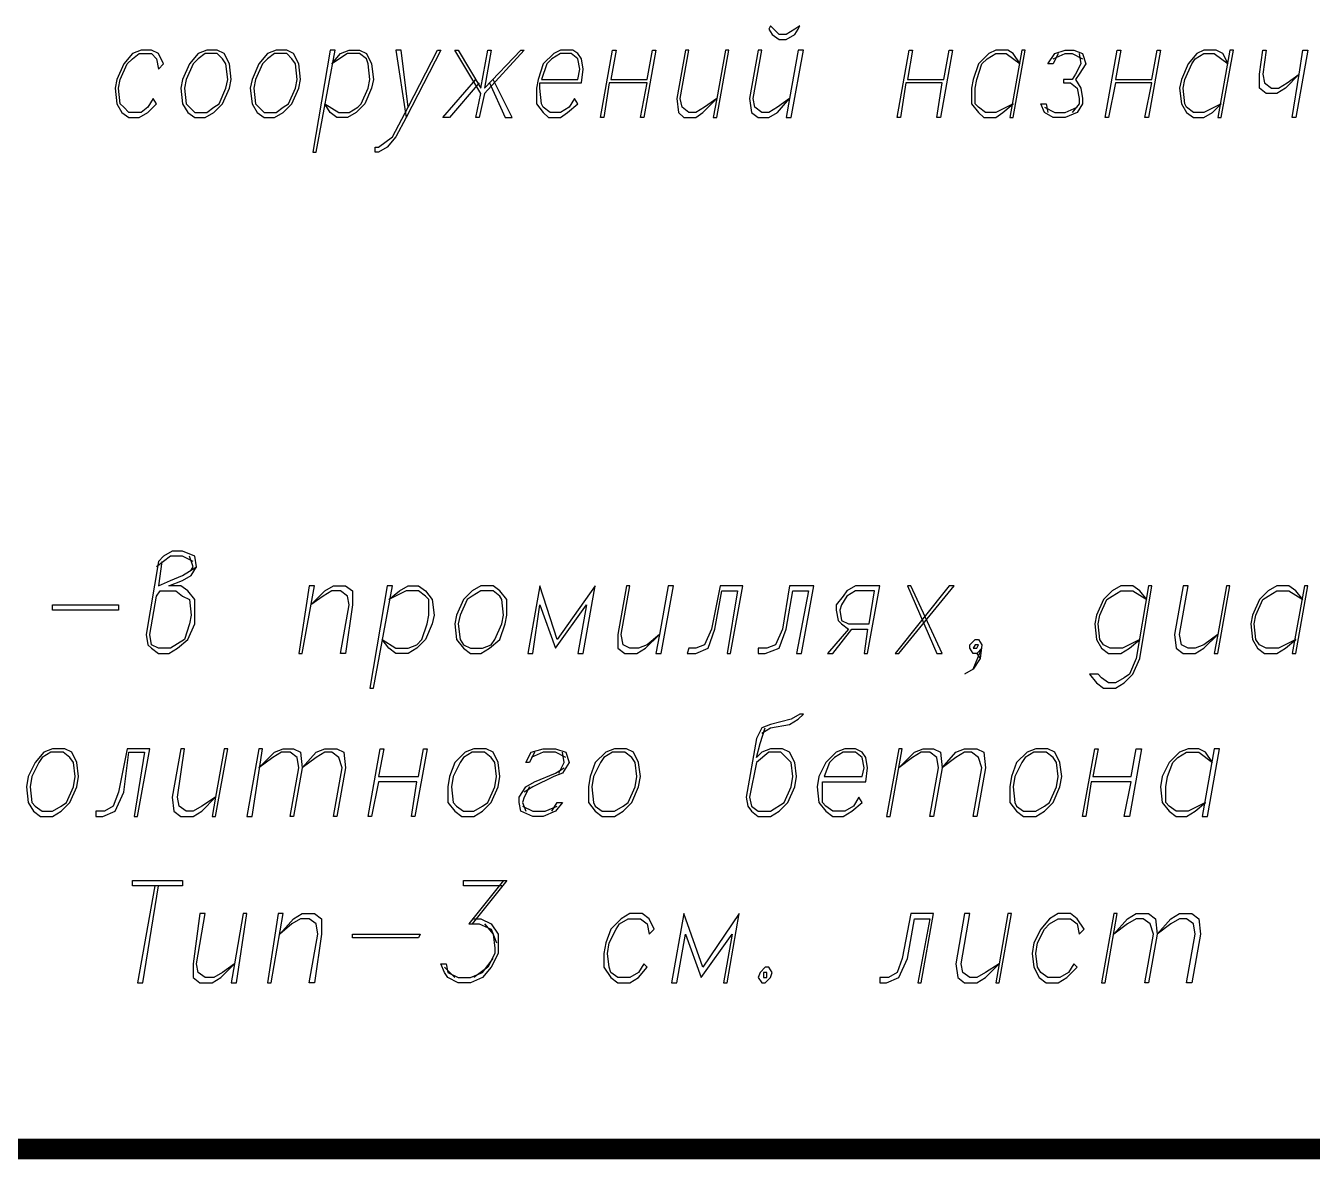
# Model space of a CAD drawing. Header units: millimetres. Extents: x 4241 to 6572, y 870 to 1291.
# Drawn here: x 5884.24 to 5915.65, y 930.4 to 958.08 of the extents above; entities that cross this region are included whole.
import ezdxf

# ---------------------------------------------------------------- set-up
doc = ezdxf.new("R2010")
doc.units = ezdxf.units.MM
doc.layers.add('00_штамп', color=7, linetype='Continuous')
doc.layers.add('PDF _0', color=7, linetype='Continuous')

msp = doc.modelspace()

# ---------------------------------------------------------------- linework, layer by layer
at = {"layer": '00_штамп', "color": 7, "linetype": 'ByBlock', "ltscale": 0.1, "const_width": 0.5}
msp.add_lwpolyline([(5818.0524, 930.6532), (6003.0524, 930.6532)], dxfattribs=at)
at = {"layer": 'PDF _0', "lineweight": 25}
for points in [[(5903.1423, 958.0791), (5903.0153, 957.9944), (5902.8036, 957.8674), (5902.6343, 957.8674), (5902.5072, 957.9944), (5902.4226, 958.0791), (5902.3802, 957.9944), (5902.4649, 957.8674), (5902.6343, 957.7404), (5902.8036, 957.7404), (5903.0153, 957.8674), (5903.0999, 957.9944)], [(5887.4361, 956.174), (5887.3514, 956.301), (5887.2244, 956.0893), (5887.055, 955.9623), (5886.7587, 955.9623), (5886.6317, 956.0893), (5886.547, 956.174), (5886.5047, 956.555), (5886.547, 956.7667), (5886.7164, 957.1477), (5886.8434, 957.2747), (5887.0127, 957.4017), (5887.3091, 957.4017), (5887.4361, 957.2747), (5887.4784, 957.0207), (5887.6054, 957.1477), (5887.4784, 957.4017), (5887.3091, 957.4864), (5887.055, 957.4864), (5886.8434, 957.4017), (5886.6317, 957.1477), (5886.4624, 956.7667), (5886.42, 956.555), (5886.4624, 956.174), (5886.5894, 955.9623), (5886.7587, 955.8353), (5887.0127, 955.8353), (5887.2244, 955.9623)], [(5888.6638, 957.4864), (5888.4521, 957.4017), (5888.2404, 957.1477), (5888.0711, 956.7667), (5888.0287, 956.555), (5888.0711, 956.174), (5888.1981, 955.9623), (5888.3674, 955.8353), (5888.6214, 955.8353), (5888.8331, 955.9623), (5889.0448, 956.174), (5889.2141, 956.555), (5889.2565, 956.7667), (5889.2141, 957.1477), (5889.0871, 957.4017), (5888.9178, 957.4864)], [(5890.3572, 957.4864), (5890.1455, 957.4017), (5889.9338, 957.1477), (5889.7645, 956.7667), (5889.7221, 956.555), (5889.7645, 956.174), (5889.8915, 955.9623), (5890.0608, 955.8353), (5890.3148, 955.8353), (5890.5265, 955.9623), (5890.7382, 956.174), (5890.9075, 956.555), (5890.9498, 956.7667), (5890.9075, 957.1477), (5890.7805, 957.4017), (5890.6112, 957.4864)], [(5891.3309, 954.9886), (5891.7965, 957.4864), (5891.6695, 957.4864), (5891.2462, 954.9886)], [(5891.5425, 956.174), (5891.8812, 955.9623), (5892.1352, 955.9623), (5892.3469, 956.0893), (5892.4316, 956.174), (5892.6009, 956.555), (5892.6432, 956.7667), (5892.6009, 957.1477), (5892.5586, 957.2747), (5892.3892, 957.4017), (5892.0929, 957.4017), (5891.7119, 957.1477), (5891.9235, 957.4017), (5892.1352, 957.4864), (5892.3892, 957.4864), (5892.5586, 957.4017), (5892.6856, 957.1477), (5892.7279, 956.7667), (5892.6856, 956.555), (5892.5162, 956.174), (5892.3046, 955.9623), (5892.0929, 955.8353), (5891.8389, 955.8353), (5891.6695, 955.9623)], [(5895.3527, 956.555), (5895.522, 957.4864), (5895.6067, 957.4864), (5895.4373, 956.555), (5896.3264, 957.4864), (5896.411, 957.4864), (5895.4373, 956.428), (5895.3103, 955.8353), (5895.2257, 955.8353), (5895.3527, 956.428), (5894.7176, 957.4864), (5894.8023, 957.4864)], [(5896.792, 956.682), (5897.8081, 956.682), (5897.8504, 957.0207), (5897.8081, 957.2747), (5897.7234, 957.4017), (5897.5964, 957.4864), (5897.3001, 957.4864), (5897.1307, 957.4017), (5896.8767, 957.1477), (5896.7497, 956.7667), (5896.7074, 956.555), (5896.7074, 956.174), (5896.8767, 955.9623), (5897.0037, 955.8353), (5897.3001, 955.8353), (5897.4694, 955.9623), (5897.7234, 956.174), (5897.6387, 956.301), (5897.5117, 956.0893), (5897.3001, 955.9623), (5897.0461, 955.9623), (5896.8767, 956.0893), (5896.8344, 956.174), (5896.792, 956.555)], [(5898.3584, 955.8353), (5898.2738, 955.8353), (5898.5701, 957.4864), (5898.6548, 957.4864), (5898.5278, 956.7667), (5899.4168, 956.7667), (5899.5438, 957.4864), (5899.6285, 957.4864), (5899.3321, 955.8353), (5899.2475, 955.8353), (5899.4168, 956.682), (5898.4854, 956.682)], [(5901.1102, 956.301), (5900.8139, 956.0893), (5900.6022, 955.9623), (5900.4328, 955.9623), (5900.2635, 956.0893), (5900.2212, 956.301), (5900.4328, 957.4864), (5900.3482, 957.4864), (5900.1365, 956.301), (5900.1788, 955.9623), (5900.3058, 955.8353), (5900.6022, 955.8353), (5900.7715, 955.9623), (5901.1102, 956.301), (5901.0255, 955.8353), (5901.1102, 955.8353), (5901.4065, 957.4864), (5901.3219, 957.4864)], [(5902.8883, 956.301), (5902.5919, 956.0893), (5902.3802, 955.9623), (5902.2109, 955.9623), (5902.0416, 956.0893), (5901.9992, 956.301), (5902.2109, 957.4864), (5902.1262, 957.4864), (5901.9146, 956.301), (5901.9569, 955.9623), (5902.1262, 955.8353), (5902.3802, 955.8353), (5902.5919, 955.9623), (5902.8883, 956.301), (5902.8036, 955.8353), (5902.9306, 955.8353), (5903.2269, 957.4864), (5903.0999, 957.4864)], [(5905.5977, 955.8353), (5905.513, 955.8353), (5905.8094, 957.4864), (5905.894, 957.4864), (5905.767, 956.7667), (5906.6561, 956.7667), (5906.7831, 957.4864), (5906.8677, 957.4864), (5906.5714, 955.8353), (5906.4867, 955.8353), (5906.6137, 956.682), (5905.7247, 956.682)], [(5908.3494, 956.174), (5907.9261, 955.9623), (5907.6721, 955.9623), (5907.5028, 956.0893), (5907.4181, 956.174), (5907.4181, 956.555), (5907.4604, 956.7667), (5907.5874, 957.1477), (5907.7144, 957.2747), (5907.9261, 957.4017), (5908.1801, 957.4017), (5908.5188, 957.1477), (5908.3494, 957.4017), (5908.2224, 957.4864), (5907.9261, 957.4864), (5907.7568, 957.4017), (5907.5028, 957.1477), (5907.3757, 956.7667), (5907.3334, 956.555), (5907.3334, 956.174), (5907.5028, 955.9623), (5907.6298, 955.8353), (5907.9261, 955.8353), (5908.0954, 955.9623)], [(5908.3494, 955.8353), (5908.6458, 957.4864), (5908.5611, 957.4864), (5908.2648, 955.8353)], [(5910.6779, 955.8353), (5910.5932, 955.8353), (5910.8895, 957.4864), (5910.9742, 957.4864), (5910.8472, 956.7667), (5911.7362, 956.7667), (5911.8632, 957.4864), (5911.9479, 957.4864), (5911.6516, 955.8353), (5911.5669, 955.8353), (5911.7362, 956.682), (5910.8472, 956.682)], [(5913.4296, 956.174), (5913.0063, 955.9623), (5912.7523, 955.9623), (5912.5829, 956.0893), (5912.5406, 956.174), (5912.4983, 956.555), (5912.5406, 956.7667), (5912.7099, 957.1477), (5912.7946, 957.2747), (5913.0063, 957.4017), (5913.2603, 957.4017), (5913.599, 957.1477), (5913.472, 957.4017), (5913.3026, 957.4864), (5913.0063, 957.4864), (5912.8369, 957.4017), (5912.6253, 957.1477), (5912.4559, 956.7667), (5912.4136, 956.555), (5912.4559, 956.174), (5912.5829, 955.9623), (5912.7523, 955.8353), (5913.0063, 955.8353), (5913.218, 955.9623)], [(5913.4296, 955.8353), (5913.726, 957.4864), (5913.6413, 957.4864), (5913.345, 955.8353)], [(5915.3347, 956.8937), (5914.996, 956.555), (5914.7843, 956.428), (5914.5303, 956.428), (5914.361, 956.555), (5914.361, 956.8937), (5914.4457, 957.4864), (5914.5303, 957.4864), (5914.4457, 956.8937), (5914.488, 956.682), (5914.6573, 956.555), (5914.8267, 956.555), (5915.0383, 956.682), (5915.3347, 956.8937), (5915.4194, 957.4864), (5915.5464, 957.4864), (5915.25, 955.8353), (5915.1654, 955.8353)], [(5888.6214, 957.4017), (5888.4521, 957.2747), (5888.3251, 957.1477), (5888.1558, 956.7667), (5888.1134, 956.555), (5888.1558, 956.174), (5888.2404, 956.0893), (5888.3674, 955.9623), (5888.6638, 955.9623), (5888.8331, 956.0893), (5888.9601, 956.174), (5889.1295, 956.555), (5889.1718, 956.7667), (5889.1295, 957.1477), (5889.0448, 957.2747), (5888.9178, 957.4017)], [(5890.3148, 957.4017), (5890.1455, 957.2747), (5890.0185, 957.1477), (5889.8491, 956.7667), (5889.8068, 956.555), (5889.8491, 956.174), (5889.9338, 956.0893), (5890.0608, 955.9623), (5890.3572, 955.9623), (5890.5265, 956.0893), (5890.6535, 956.174), (5890.8228, 956.555), (5890.8652, 956.7667), (5890.8228, 957.1477), (5890.7382, 957.2747), (5890.6112, 957.4017)], [(5897.7234, 956.7667), (5897.7657, 957.0207), (5897.7234, 957.2747), (5897.5541, 957.4017), (5897.3001, 957.4017), (5897.0884, 957.2747), (5896.9614, 957.1477), (5896.8344, 956.7667)], [(5887.7324, 944.4049), (5888.0711, 944.5319), (5888.2828, 944.6589), (5888.4098, 944.8706), (5888.3674, 945.1246), (5888.0711, 945.2516), (5887.8171, 945.2516), (5887.6054, 945.1246), (5887.4784, 944.9976), (5887.182, 943.2195), (5887.2244, 942.9655), (5887.3091, 942.8809), (5887.4784, 942.7539), (5887.7324, 942.7539), (5887.9441, 942.8809), (5888.1981, 943.0925), (5888.3674, 943.4736), (5888.3674, 943.6852), (5888.3674, 944.0662), (5888.1981, 944.2779), (5888.0287, 944.4049)], [(5887.4361, 944.1509), (5887.5207, 944.2779), (5887.9017, 944.2779), (5888.0711, 944.1509), (5888.2404, 944.0662), (5888.2828, 943.6852), (5888.2404, 943.4736), (5888.1134, 943.0925), (5887.7747, 942.8809), (5887.4784, 942.8809), (5887.3091, 942.9655), (5887.2667, 943.2195)], [(5890.9922, 942.7539), (5891.2885, 944.4049), (5891.1615, 944.4049), (5890.9075, 942.7539)], [(5892.0506, 942.7539), (5891.9235, 942.7539), (5892.1352, 943.9392), (5892.0929, 944.1509), (5891.9235, 944.2779), (5891.7119, 944.2779), (5891.5002, 944.1509), (5891.2039, 943.9392), (5891.5425, 944.2779), (5891.7542, 944.4049), (5892.0506, 944.4049), (5892.2199, 944.2779), (5892.2199, 943.9392)], [(5892.7279, 941.9072), (5893.1936, 944.4049), (5893.0666, 944.4049), (5892.6432, 941.9072)], [(5892.9396, 943.0925), (5893.2783, 942.8809), (5893.5746, 942.8809), (5893.7863, 942.9655), (5893.9133, 943.0925), (5894.0403, 943.4736), (5894.0826, 943.6852), (5894.0826, 944.0662), (5893.998, 944.1509), (5893.8286, 944.2779), (5893.5323, 944.2779), (5893.1089, 944.0662), (5893.3629, 944.2779), (5893.5746, 944.4049), (5893.8286, 944.4049), (5893.998, 944.2779), (5894.1673, 944.0662), (5894.2096, 943.6852), (5894.1673, 943.4736), (5893.998, 943.0925), (5893.7863, 942.8809), (5893.5746, 942.7539), (5893.2783, 942.7539), (5893.1089, 942.8809)], [(5895.3527, 944.4049), (5895.141, 944.2779), (5894.9293, 944.0662), (5894.76, 943.6852), (5894.7176, 943.4736), (5894.76, 943.0925), (5894.9293, 942.8809), (5895.0987, 942.7539), (5895.3527, 942.7539), (5895.5643, 942.8809), (5895.8183, 943.0925), (5895.9454, 943.4736), (5895.9877, 943.6852), (5895.9877, 944.0662), (5895.8183, 944.2779), (5895.649, 944.4049)], [(5895.3527, 944.2779), (5895.141, 944.1509), (5895.014, 944.0662), (5894.8446, 943.6852), (5894.8023, 943.4736), (5894.8446, 943.0925), (5894.9293, 942.9655), (5895.0987, 942.8809), (5895.395, 942.8809), (5895.6067, 942.9655), (5895.6913, 943.0925), (5895.8607, 943.4736), (5895.903, 943.6852), (5895.8607, 944.0662), (5895.8183, 944.1509), (5895.649, 944.2779)], [(5896.4957, 942.7539), (5896.6227, 942.7539), (5896.792, 943.9392), (5897.1731, 942.8809), (5897.9351, 943.9392), (5897.7234, 942.7539), (5897.8504, 942.7539), (5898.1468, 944.4049), (5897.2154, 943.0925), (5896.792, 944.4049)], [(5899.7132, 943.2195), (5899.4168, 942.9655), (5899.2051, 942.8809), (5898.9935, 942.8809), (5898.8241, 942.9655), (5898.7818, 943.2195), (5898.9935, 944.4049), (5898.9088, 944.4049), (5898.6971, 943.2195), (5898.6971, 942.8809), (5898.8665, 942.7539), (5899.1628, 942.7539), (5899.3745, 942.8809), (5899.7132, 943.2195), (5899.6285, 942.7539), (5899.7555, 942.7539), (5900.0518, 944.4049), (5899.9248, 944.4049)], [(5901.3642, 942.7539), (5901.4489, 942.7539), (5901.7452, 944.4049), (5901.1949, 944.4049), (5900.9832, 943.3466), (5900.8139, 942.9655), (5900.6022, 942.8809), (5900.4328, 942.8809), (5900.3905, 942.7539), (5900.6022, 942.7539), (5900.8985, 942.8809), (5901.0679, 943.3466), (5901.2372, 944.2779), (5901.6182, 944.2779)], [(5903.0576, 942.7539), (5903.1846, 942.7539), (5903.4809, 944.4049), (5902.8883, 944.4049), (5902.7189, 943.3466), (5902.5496, 942.9655), (5902.3379, 942.8809), (5902.1262, 942.8809), (5902.1262, 942.7539), (5902.2956, 942.7539), (5902.6343, 942.8809), (5902.8036, 943.3466), (5902.9729, 944.2779), (5903.3539, 944.2779)], [(5904.4123, 943.3466), (5904.7933, 943.3466), (5904.7087, 942.7539), (5904.7933, 942.7539), (5905.0897, 944.4049), (5904.497, 944.4049), (5904.2853, 944.2779), (5904.2006, 944.1509), (5904.0313, 943.9392), (5904.0313, 943.8122), (5904.0736, 943.5582), (5904.1583, 943.4736), (5904.3276, 943.3466), (5903.8196, 942.7539), (5903.9466, 942.7539)], [(5904.8357, 943.4736), (5904.9627, 944.2779), (5904.497, 944.2779), (5904.2853, 944.1509), (5904.1583, 943.9392), (5904.116, 943.8122), (5904.1583, 943.5582), (5904.3276, 943.4736)], [(5905.4707, 942.7539), (5905.5554, 942.7539), (5906.9101, 944.4049), (5906.7831, 944.4049)], [(5906.6137, 942.7539), (5905.8517, 944.4049), (5905.767, 944.4049), (5906.4867, 942.7539)], [(5910.2122, 942.2458), (5910.3815, 942.0342), (5910.5509, 941.9072), (5910.8472, 941.9072), (5911.0589, 942.0342), (5911.2706, 942.2458), (5911.4399, 942.6269), (5911.7362, 944.4049), (5911.6516, 944.4049), (5911.3552, 942.6269), (5911.1859, 942.2458), (5911.0589, 942.1612), (5910.8472, 942.0342), (5910.6779, 942.0342), (5910.5085, 942.1612), (5910.4239, 942.2458)], [(5911.4399, 943.0925), (5911.0165, 942.8809), (5910.7202, 942.8809), (5910.5509, 942.9655), (5910.4662, 943.0925), (5910.4239, 943.4736), (5910.4662, 943.6852), (5910.6355, 944.0662), (5910.7625, 944.1509), (5910.9742, 944.2779), (5911.2706, 944.2779), (5911.6092, 944.0662), (5911.4399, 944.2779), (5911.2706, 944.4049), (5910.9742, 944.4049), (5910.7625, 944.2779), (5910.5509, 944.0662), (5910.3815, 943.6852), (5910.3392, 943.4736), (5910.3815, 943.0925), (5910.5085, 942.8809), (5910.6779, 942.7539), (5910.9742, 942.7539), (5911.1859, 942.8809)], [(5913.345, 943.2195), (5913.0063, 942.9655), (5912.7946, 942.8809), (5912.6253, 942.8809), (5912.4559, 942.9655), (5912.4136, 943.2195), (5912.6253, 944.4049), (5912.4983, 944.4049), (5912.2866, 943.2195), (5912.3289, 942.8809), (5912.4983, 942.7539), (5912.7946, 942.7539), (5913.0063, 942.8809), (5913.345, 943.2195), (5913.2603, 942.7539), (5913.345, 942.7539), (5913.6413, 944.4049), (5913.5566, 944.4049)], [(5915.25, 943.0925), (5914.8267, 942.8809), (5914.5303, 942.8809), (5914.361, 942.9655), (5914.2763, 943.0925), (5914.234, 943.4736), (5914.2763, 943.6852), (5914.4457, 944.0662), (5914.5727, 944.1509), (5914.7843, 944.2779), (5915.0807, 944.2779), (5915.4194, 944.0662), (5915.25, 944.2779), (5915.0807, 944.4049), (5914.7843, 944.4049), (5914.5727, 944.2779), (5914.361, 944.0662), (5914.1917, 943.6852), (5914.1493, 943.4736), (5914.1917, 943.0925), (5914.3187, 942.8809), (5914.488, 942.7539), (5914.7843, 942.7539), (5914.996, 942.8809)], [(5915.25, 942.7539), (5915.5464, 944.4049), (5915.4617, 944.4049), (5915.1654, 942.7539)], [(5886.5047, 943.8122), (5884.896, 943.8122), (5884.896, 943.9392), (5886.5047, 943.9392)], [(5907.4181, 942.9655), (5907.3757, 942.8809), (5907.4604, 942.8809), (5907.5028, 942.9655)], [(5884.896, 940.4254), (5884.6843, 940.3408), (5884.4726, 940.0868), (5884.3033, 939.7481), (5884.2609, 939.4941), (5884.3033, 939.1131), (5884.4303, 938.9014), (5884.5996, 938.7744), (5884.896, 938.7744), (5885.1076, 938.9014), (5885.3193, 939.1131), (5885.4887, 939.4941), (5885.531, 939.7481), (5885.4887, 940.0868), (5885.3617, 940.3408), (5885.1923, 940.4254)], [(5884.8536, 940.3408), (5884.642, 940.2138), (5884.5573, 940.0868), (5884.388, 939.7481), (5884.3456, 939.4941), (5884.388, 939.1131), (5884.4726, 939.0284), (5884.642, 938.9014), (5884.896, 938.9014), (5885.1076, 939.0284), (5885.2346, 939.1131), (5885.404, 939.4941), (5885.4463, 939.7481), (5885.404, 940.0868), (5885.3193, 940.2138), (5885.15, 940.3408)], [(5886.8857, 938.7744), (5886.9704, 938.7744), (5887.2667, 940.4254), (5886.7164, 940.4254), (5886.5047, 939.3671), (5886.3777, 939.0284), (5886.166, 938.9014), (5885.9543, 938.9014), (5885.9543, 938.7744), (5886.1237, 938.7744), (5886.42, 938.9014), (5886.6317, 939.3671), (5886.7587, 940.3408), (5887.1397, 940.3408)], [(5888.8754, 939.2401), (5888.5368, 939.0284), (5888.3251, 938.9014), (5888.1558, 938.9014), (5887.9864, 939.0284), (5887.9441, 939.2401), (5888.1134, 940.4254), (5888.0287, 940.4254), (5887.8171, 939.2401), (5887.8594, 938.9014), (5888.0287, 938.7744), (5888.3251, 938.7744), (5888.5368, 938.9014), (5888.8754, 939.2401), (5888.7908, 938.7744), (5888.8754, 938.7744), (5889.1718, 940.4254), (5889.0871, 940.4254)], [(5889.7645, 938.7744), (5890.0185, 940.4254), (5889.9338, 940.4254), (5889.6375, 938.7744)], [(5890.7805, 938.7744), (5890.6958, 938.7744), (5890.9075, 939.9598), (5890.8652, 940.2138), (5890.6958, 940.3408), (5890.4842, 940.3408), (5890.2725, 940.2138), (5889.9338, 939.9598), (5890.3148, 940.3408), (5890.5265, 940.4254), (5890.7805, 940.4254), (5890.9498, 940.3408), (5890.9922, 939.9598)], [(5891.8389, 938.7744), (5891.7542, 938.7744), (5891.9659, 939.9598), (5891.8812, 940.2138), (5891.7119, 940.3408), (5891.5425, 940.3408), (5891.3309, 940.2138), (5890.9922, 939.9598), (5891.3309, 940.3408), (5891.5425, 940.4254), (5891.8389, 940.4254), (5892.0082, 940.3408), (5892.0506, 939.9598)], [(5892.6856, 938.7744), (5892.6009, 938.7744), (5892.8972, 940.4254), (5892.9819, 940.4254), (5892.8549, 939.7481), (5893.8286, 939.7481), (5893.9556, 940.4254), (5894.0403, 940.4254), (5893.7439, 938.7744), (5893.6593, 938.7744), (5893.7863, 939.6211), (5892.8549, 939.6211)], [(5895.1833, 940.4254), (5894.9717, 940.3408), (5894.7176, 940.0868), (5894.5906, 939.7481), (5894.5483, 939.4941), (5894.5483, 939.1131), (5894.7176, 938.9014), (5894.887, 938.7744), (5895.1833, 938.7744), (5895.395, 938.9014), (5895.6067, 939.1131), (5895.776, 939.4941), (5895.8183, 939.7481), (5895.776, 940.0868), (5895.649, 940.3408), (5895.4797, 940.4254)], [(5895.141, 940.3408), (5894.9293, 940.2138), (5894.8446, 940.0868), (5894.6753, 939.7481), (5894.633, 939.4941), (5894.6753, 939.1131), (5894.76, 939.0284), (5894.9293, 938.9014), (5895.1833, 938.9014), (5895.395, 939.0284), (5895.522, 939.1131), (5895.6913, 939.4941), (5895.7337, 939.7481), (5895.6913, 940.0868), (5895.6067, 940.2138), (5895.4373, 940.3408)], [(5898.6124, 940.4254), (5898.4008, 940.3408), (5898.1468, 940.0868), (5898.0198, 939.7481), (5897.9774, 939.4941), (5897.9774, 939.1131), (5898.1468, 938.9014), (5898.3161, 938.7744), (5898.6124, 938.7744), (5898.8241, 938.9014), (5899.0358, 939.1131), (5899.2051, 939.4941), (5899.2475, 939.7481), (5899.2051, 940.0868), (5899.0781, 940.3408), (5898.9088, 940.4254)], [(5898.5701, 940.3408), (5898.3584, 940.2138), (5898.2738, 940.0868), (5898.1044, 939.7481), (5898.0621, 939.4941), (5898.1044, 939.1131), (5898.1468, 939.0284), (5898.3161, 938.9014), (5898.6124, 938.9014), (5898.8241, 939.0284), (5898.9511, 939.1131), (5899.1205, 939.4941), (5899.1628, 939.7481), (5899.1205, 940.0868), (5899.0358, 940.2138), (5898.8665, 940.3408)], [(5902.0839, 940.0868), (5901.9146, 939.2401), (5901.9569, 939.0284), (5902.1262, 938.9014), (5902.4226, 938.9014), (5902.7613, 939.1131), (5902.9306, 939.4941), (5902.9729, 939.7481), (5902.9306, 940.0868), (5902.6766, 940.3408), (5902.3802, 940.3408)], [(5903.6926, 939.6211), (5904.751, 939.6211), (5904.7933, 939.9598), (5904.751, 940.2138), (5904.6663, 940.3408), (5904.497, 940.4254), (5904.243, 940.4254), (5904.0313, 940.3408), (5903.7773, 940.0868), (5903.608, 939.7481), (5903.5656, 939.4941), (5903.608, 939.1131), (5903.7773, 938.9014), (5903.9466, 938.7744), (5904.2006, 938.7744), (5904.4123, 938.9014), (5904.6663, 939.1131), (5904.5817, 939.2401), (5904.4546, 939.0284), (5904.243, 938.9014), (5903.9466, 938.9014), (5903.7773, 939.0284), (5903.6926, 939.1131), (5903.6926, 939.4941)], [(5904.6663, 939.7481), (5904.7087, 939.9598), (5904.6663, 940.2138), (5904.497, 940.3408), (5904.2006, 940.3408), (5903.989, 940.2138), (5903.862, 940.0868), (5903.735, 939.7481)], [(5905.3437, 938.7744), (5905.64, 940.4254), (5905.5554, 940.4254), (5905.259, 938.7744)], [(5906.402, 938.7744), (5906.3174, 938.7744), (5906.5291, 939.9598), (5906.4867, 940.2138), (5906.3174, 940.3408), (5906.1057, 940.3408), (5905.894, 940.2138), (5905.5554, 939.9598), (5905.9364, 940.3408), (5906.148, 940.4254), (5906.402, 940.4254), (5906.5714, 940.3408), (5906.6137, 939.9598)], [(5907.4604, 938.7744), (5907.3757, 938.7744), (5907.5874, 939.9598), (5907.5028, 940.2138), (5907.3334, 940.3408), (5907.1641, 940.3408), (5906.9524, 940.2138), (5906.6137, 939.9598), (5906.9524, 940.3408), (5907.1641, 940.4254), (5907.4604, 940.4254), (5907.6298, 940.3408), (5907.6721, 939.9598)], [(5908.8998, 940.4254), (5908.6881, 940.3408), (5908.4341, 940.0868), (5908.3071, 939.7481), (5908.2648, 939.4941), (5908.2648, 939.1131), (5908.4341, 938.9014), (5908.6035, 938.7744), (5908.8998, 938.7744), (5909.1115, 938.9014), (5909.3232, 939.1131), (5909.4925, 939.4941), (5909.5348, 939.7481), (5909.4925, 940.0868), (5909.3655, 940.3408), (5909.1961, 940.4254)], [(5908.8575, 940.3408), (5908.6458, 940.2138), (5908.5611, 940.0868), (5908.3918, 939.7481), (5908.3494, 939.4941), (5908.3918, 939.1131), (5908.4341, 939.0284), (5908.6035, 938.9014), (5908.8998, 938.9014), (5909.1115, 939.0284), (5909.2385, 939.1131), (5909.4078, 939.4941), (5909.4502, 939.7481), (5909.4078, 940.0868), (5909.3232, 940.2138), (5909.1538, 940.3408)], [(5910.1275, 938.7744), (5910.0428, 938.7744), (5910.3392, 940.4254), (5910.4239, 940.4254), (5910.2969, 939.7481), (5911.2282, 939.7481), (5911.3552, 940.4254), (5911.4822, 940.4254), (5911.1859, 938.7744), (5911.0589, 938.7744), (5911.2282, 939.6211), (5910.2545, 939.6211)], [(5913.0486, 939.1131), (5912.6253, 938.9014), (5912.3289, 938.9014), (5912.1596, 939.0284), (5912.0749, 939.1131), (5912.0749, 939.4941), (5912.1172, 939.7481), (5912.2443, 940.0868), (5912.3713, 940.2138), (5912.5829, 940.3408), (5912.8793, 940.3408), (5913.218, 940.0868), (5913.0486, 940.3408), (5912.8793, 940.4254), (5912.6253, 940.4254), (5912.4136, 940.3408), (5912.1596, 940.0868), (5911.9902, 939.7481), (5911.9479, 939.4941), (5911.9902, 939.1131), (5912.1596, 938.9014), (5912.3289, 938.7744), (5912.5829, 938.7744), (5912.7946, 938.9014)], [(5913.0909, 938.7744), (5913.3873, 940.4254), (5913.2603, 940.4254), (5912.9639, 938.7744)], [(5888.0711, 937.081), (5886.8434, 937.081), (5886.8434, 937.208), (5888.0711, 937.208)], [(5889.3411, 935.1759), (5889.0448, 934.9643), (5888.8331, 934.8373), (5888.6214, 934.8373), (5888.4521, 934.9643), (5888.4098, 935.1759), (5888.6214, 936.4036), (5888.4944, 936.4036), (5888.3251, 935.1759), (5888.3251, 934.8373), (5888.4944, 934.7103), (5888.7908, 934.7103), (5889.0024, 934.8373), (5889.3411, 935.1759), (5889.2565, 934.7103), (5889.3835, 934.7103), (5889.6375, 936.4036), (5889.5528, 936.4036)], [(5890.2302, 934.7103), (5890.5265, 936.4036), (5890.3995, 936.4036), (5890.1455, 934.7103)], [(5891.2885, 934.7103), (5891.1615, 934.7103), (5891.3732, 935.8956), (5891.3309, 936.1496), (5891.1615, 936.2766), (5890.9498, 936.2766), (5890.7382, 936.1496), (5890.4418, 935.8956), (5890.7805, 936.2766), (5890.9922, 936.4036), (5891.2885, 936.4036), (5891.4579, 936.2766), (5891.4579, 935.8956)], [(5899.4168, 935.0913), (5899.3321, 935.1759), (5899.2051, 934.9643), (5898.9935, 934.8373), (5898.6971, 934.8373), (5898.5278, 934.9643), (5898.4854, 935.0913), (5898.4431, 935.4299), (5898.4854, 935.684), (5898.6548, 936.0226), (5898.7395, 936.1496), (5898.9511, 936.2766), (5899.2475, 936.2766), (5899.4168, 936.1496), (5899.4591, 935.8956), (5899.5861, 936.0226), (5899.4591, 936.2766), (5899.2898, 936.4036), (5898.9935, 936.4036), (5898.7818, 936.2766), (5898.5278, 936.0226), (5898.4008, 935.684), (5898.3584, 935.4299), (5898.3584, 935.0913), (5898.5278, 934.8373), (5898.6971, 934.7103), (5898.9935, 934.7103), (5899.2051, 934.8373)], [(5900.0095, 934.7103), (5900.1365, 934.7103), (5900.3482, 935.8956), (5900.7292, 934.8373), (5901.4912, 935.8956), (5901.2795, 934.7103), (5901.3642, 934.7103), (5901.6606, 936.4036), (5900.7715, 935.0913), (5900.3058, 936.4036)], [(5906.021, 934.7103), (5906.1057, 934.7103), (5906.402, 936.4036), (5905.8517, 936.4036), (5905.64, 935.3029), (5905.513, 934.9643), (5905.3013, 934.8373), (5905.0897, 934.8373), (5905.0897, 934.7103), (5905.259, 934.7103), (5905.5554, 934.8373), (5905.767, 935.3029), (5905.9364, 936.2766), (5906.3174, 936.2766)], [(5908.0108, 935.1759), (5907.6721, 934.9643), (5907.4604, 934.8373), (5907.2911, 934.8373), (5907.1217, 934.9643), (5907.0794, 935.1759), (5907.2911, 936.4036), (5907.1641, 936.4036), (5906.9524, 935.1759), (5906.9947, 934.8373), (5907.1641, 934.7103), (5907.4604, 934.7103), (5907.6721, 934.8373), (5908.0108, 935.1759), (5907.9261, 934.7103), (5908.0108, 934.7103), (5908.3071, 936.4036), (5908.2224, 936.4036)], [(5909.9158, 935.0913), (5909.8312, 935.1759), (5909.7042, 934.9643), (5909.4925, 934.8373), (5909.1961, 934.8373), (5909.0268, 934.9643), (5908.9421, 935.0913), (5908.8998, 935.4299), (5908.9421, 935.684), (5909.1115, 936.0226), (5909.2385, 936.1496), (5909.4502, 936.2766), (5909.7465, 936.2766), (5909.9158, 936.1496), (5909.9582, 935.8956), (5910.0852, 936.0226), (5909.9158, 936.2766), (5909.7465, 936.4036), (5909.4502, 936.4036), (5909.2385, 936.2766), (5909.0268, 936.0226), (5908.8575, 935.684), (5908.8151, 935.4299), (5908.8575, 935.0913), (5908.9845, 934.8373), (5909.1538, 934.7103), (5909.4502, 934.7103), (5909.6618, 934.8373)], [(5910.5932, 934.7103), (5910.8895, 936.4036), (5910.8049, 936.4036), (5910.5085, 934.7103)], [(5911.6516, 934.7103), (5911.5669, 934.7103), (5911.7786, 935.8956), (5911.6939, 936.1496), (5911.5246, 936.2766), (5911.3552, 936.2766), (5911.1435, 936.1496), (5910.8049, 935.8956), (5911.1435, 936.2766), (5911.3552, 936.4036), (5911.6516, 936.4036), (5911.8209, 936.2766), (5911.8632, 935.8956)], [(5912.7099, 934.7103), (5912.5829, 934.7103), (5912.7946, 935.8956), (5912.7523, 936.1496), (5912.5829, 936.2766), (5912.4136, 936.2766), (5912.2019, 936.1496), (5911.8632, 935.8956), (5912.2019, 936.2766), (5912.4136, 936.4036), (5912.7099, 936.4036), (5912.8793, 936.2766), (5912.9216, 935.8956)], [(5893.8286, 935.811), (5892.2199, 935.811), (5892.2199, 935.8956), (5893.8709, 935.8956)], [(5902.2956, 935.0913), (5902.1686, 934.9643), (5902.1262, 934.8373), (5902.2109, 934.7103), (5902.2956, 934.7103), (5902.4226, 934.8373), (5902.4649, 934.9643), (5902.3802, 935.0913)], [(5902.2532, 934.9643), (5902.2532, 934.8373), (5902.3379, 934.8373), (5902.3379, 934.9643)]]:
    msp.add_lwpolyline(points, close=True, dxfattribs=at)
for points in [[(5893.5746, 956.0893), (5894.2943, 957.4864), (5894.379, 957.4864), (5893.5323, 955.8353), (5893.2783, 955.3696), (5893.0666, 955.1156), (5892.8549, 954.9886), (5892.7702, 954.9886), (5892.7702, 955.1156), (5892.8549, 955.1156), (5893.1936, 955.3696), (5893.5746, 956.0893), (5893.4053, 957.4864), (5893.2783, 957.4864), (5893.5323, 955.8353)], [(5909.4502, 957.4017), (5909.3232, 957.1477), (5909.1961, 957.1477), (5909.3655, 957.4017), (5909.6195, 957.4864), (5909.8312, 957.4864), (5910.0428, 957.4017), (5910.1275, 957.1477), (5909.9582, 956.8937), (5909.8735, 956.7667), (5910.0005, 956.555), (5910.0428, 956.301), (5910.0428, 956.174), (5909.9158, 955.9623), (5909.6195, 955.8353), (5909.3232, 955.8353), (5909.1115, 955.9623), (5909.0268, 956.174), (5909.1538, 956.174), (5909.1961, 955.9623)], [(5909.3232, 957.2747), (5909.6195, 957.4017), (5909.7888, 957.4017), (5910.0428, 957.2747)], [(5909.9582, 957.4017), (5910.0005, 957.1477), (5909.8735, 956.8937), (5909.7888, 956.7667), (5909.5772, 956.7667), (5909.5772, 956.682), (5909.7465, 956.682), (5909.9158, 956.555), (5909.9582, 956.301), (5909.9582, 956.174), (5909.7888, 955.9623)], [(5895.3103, 956.682), (5894.5906, 955.8353), (5894.4213, 955.8353), (5895.2257, 956.7667)], [(5895.5643, 956.682), (5895.9454, 955.8353), (5896.1147, 955.8353), (5895.649, 956.7667)], [(5909.1115, 956.0893), (5909.3655, 955.9623), (5909.6195, 955.9623), (5909.9158, 956.0893)], [(5888.3251, 944.9976), (5888.0711, 945.1246), (5887.7747, 945.1246), (5887.4361, 944.8706)], [(5887.5631, 944.9976), (5887.4784, 944.4049), (5887.7747, 944.5319), (5888.0711, 944.6589), (5888.4098, 944.8706)], [(5888.2828, 944.7859), (5888.3251, 944.8706), (5888.2404, 945.1246)], [(5907.3757, 942.3728), (5907.5874, 942.8809), (5907.4604, 942.7539), (5907.3757, 942.7539), (5907.2911, 942.8809), (5907.2911, 942.9655), (5907.4181, 943.0925), (5907.5028, 943.0925), (5907.5874, 942.9655), (5907.5451, 942.6269), (5907.3757, 942.3728), (5907.1641, 942.2458)], [(5907.4604, 942.7539), (5907.5451, 942.6269)], [(5902.2109, 940.8065), (5902.4226, 940.9335), (5902.8883, 941.0181), (5903.0999, 941.1451), (5903.2269, 941.2721), (5903.1423, 941.2721), (5902.9306, 941.1451), (5902.4226, 941.0181), (5902.2109, 940.9335), (5902.0839, 940.6795), (5901.8299, 939.2401), (5901.8722, 939.0284), (5901.9569, 938.9014), (5902.1262, 938.7744), (5902.4226, 938.7744), (5902.6343, 938.9014), (5902.8459, 939.1131), (5903.0153, 939.4941), (5903.0576, 939.7481), (5903.0153, 940.0868), (5902.8883, 940.3408), (5902.7189, 940.4254), (5902.4226, 940.4254), (5902.2109, 940.3408), (5902.0839, 940.2138), (5902.1686, 940.5525), (5902.2956, 940.9335)], [(5896.665, 940.3408), (5896.538, 940.0868), (5896.4534, 940.0868), (5896.5804, 940.3408), (5896.8767, 940.4254), (5897.1731, 940.4254), (5897.4271, 940.3408), (5897.5117, 940.0868), (5897.3424, 939.8328), (5897.1307, 939.7481), (5896.6227, 939.4941), (5896.411, 939.3671)], [(5897.4271, 940.2138), (5897.1731, 940.3408), (5896.8767, 940.3408), (5896.5804, 940.2138)], [(5897.2577, 939.8328), (5897.3847, 940.0868), (5897.3424, 940.3408)], [(5897.0884, 938.9014), (5897.2154, 939.1131), (5897.3424, 939.1131), (5897.1731, 938.9014), (5896.8767, 938.7744), (5896.6227, 938.7744), (5896.3264, 938.9014), (5896.284, 939.1131), (5896.284, 939.2401), (5896.4534, 939.4941), (5896.665, 939.6211), (5897.1731, 939.8328), (5897.3847, 939.9598)], [(5896.538, 939.4941), (5896.411, 939.2401), (5896.3687, 939.1131), (5896.4534, 938.9014)], [(5896.3687, 939.0284), (5896.6227, 938.9014), (5896.9191, 938.9014), (5897.2154, 939.0284)], [(5887.3937, 937.081), (5886.9704, 934.7103), (5887.0974, 934.7103), (5887.4784, 937.081)], [(5895.8607, 937.081), (5894.9293, 937.081), (5894.9293, 937.208), (5895.9877, 937.208), (5895.141, 936.1496)], [(5895.903, 937.208), (5895.0563, 936.1496), (5895.3103, 936.1496), (5895.6067, 936.0226), (5895.7337, 935.684)], [(5895.141, 936.2766), (5895.3527, 936.2766), (5895.6067, 936.1496), (5895.776, 935.8956), (5895.776, 935.5569), (5895.776, 935.4299), (5895.6067, 935.0913), (5895.395, 934.8373), (5895.0987, 934.7103), (5894.8023, 934.7103), (5894.5483, 934.8373), (5894.4636, 934.9643), (5894.379, 935.1759), (5894.506, 935.1759), (5894.5483, 934.9643), (5894.8023, 934.8373), (5895.0987, 934.8373), (5895.395, 934.9643), (5895.649, 935.3029)], [(5895.4373, 936.1496), (5895.649, 935.8956), (5895.6913, 935.5569), (5895.6913, 935.4299), (5895.522, 935.0913), (5895.1833, 934.8373)], [(5894.7176, 934.8373), (5894.4636, 935.0913)]]:
    msp.add_lwpolyline(points, dxfattribs=at)

doc.saveas('drawing.dxf')
